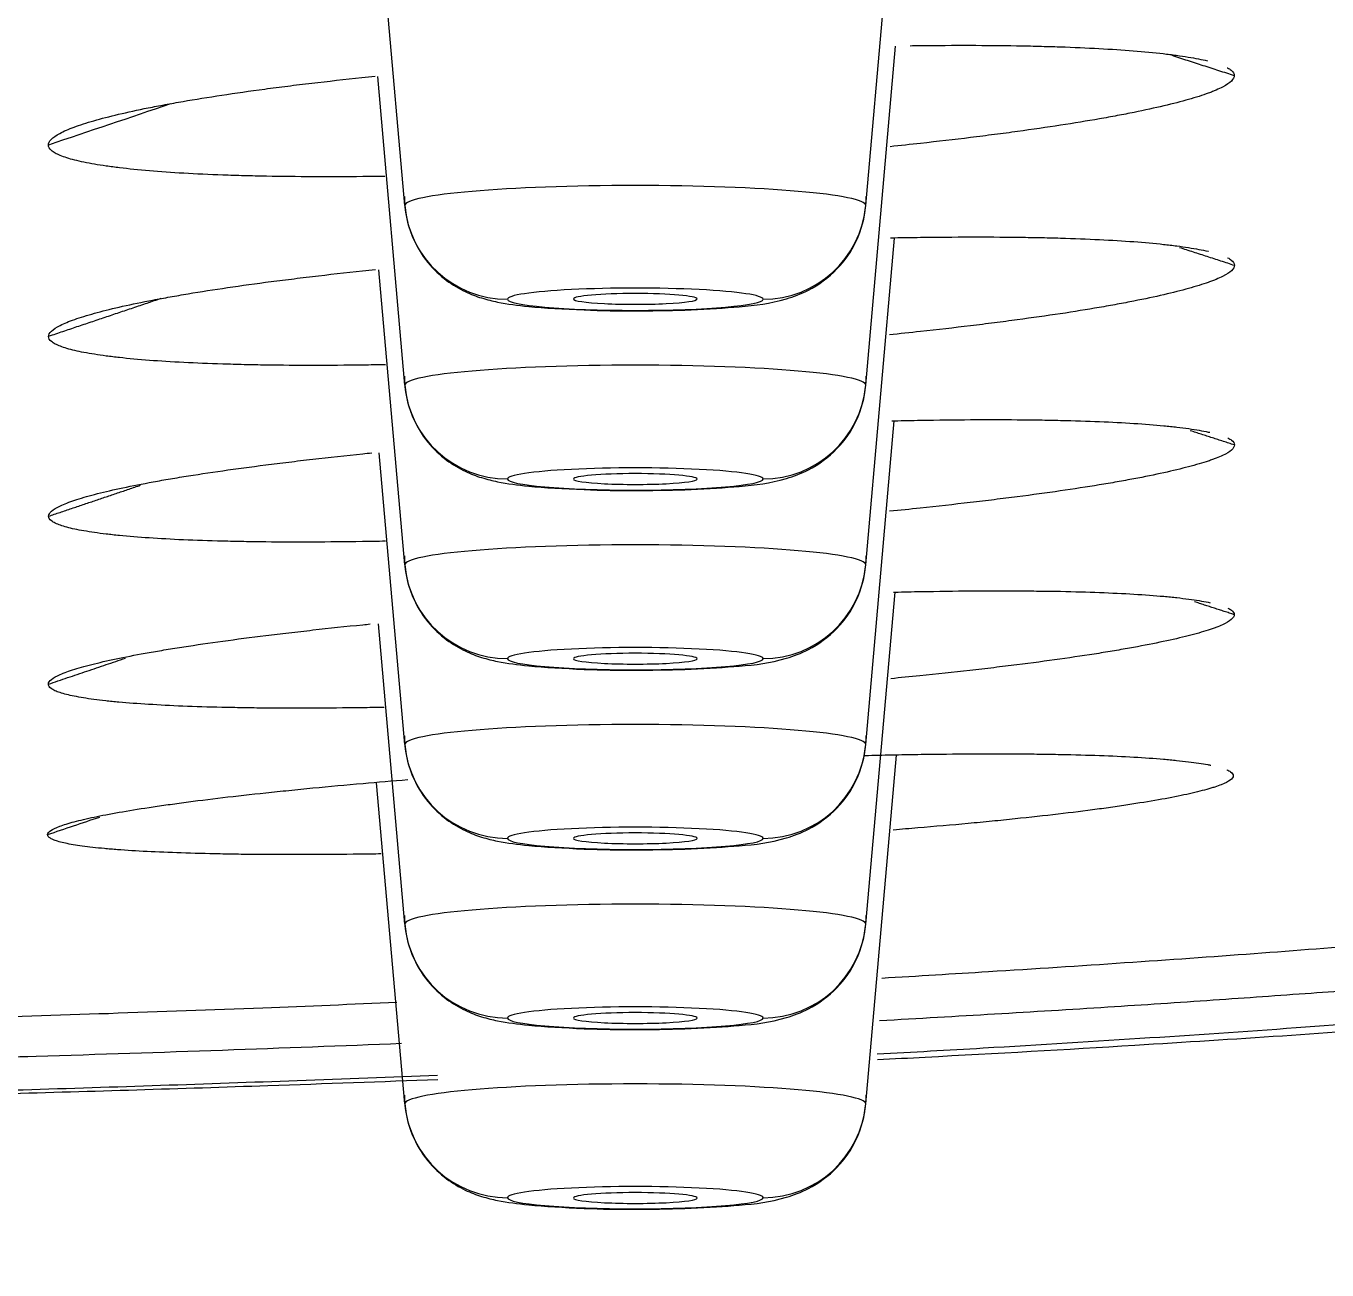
# Model space of a CAD drawing. Header units: millimetres. Extents: x 2433 to 4809, y -10272 to -6912.
# Drawn here: x 3298.09 to 3310.71, y -8016.07 to -8004 of the extents above; entities that cross this region are included whole.
import ezdxf

# ---------------------------------------------------------------- set-up
doc = ezdxf.new("R2010")
doc.units = ezdxf.units.MM
doc.layers.add('DIM', color=3, linetype='Continuous', lineweight=13)
doc.styles.add('ARIAL', font='arial.ttf')
doc.dimstyles.get("Standard").update_dxf_attribs({"dimtxt": 15, "dimasz": 15, "dimexe": 0.18, "dimexo": 0.0625, "dimgap": 4, "dimtad": 0, "dimtih": 1, "dimtoh": 1, "dimdec": 1, "dimdsep": 46, "dimtxsty": 'ARIAL', "dimcen": 0, "dimclrd": 3, "dimclre": 3, "dimclrt": 3, "dimadec": 0, "dimazin": 0, "dimtfac": 1, "dimtdec": 1, "dimtofl": 0, "dimtmove": 0, "dimatfit": 3, "dimfxl": 1, "dimtolj": 1, "dimtzin": 0, "dimarcsym": 0})

# ---------------------------------------------------------------- blocks, each defined once
blk = doc.blocks.new('*D42')
at = {"layer": 'Defpoints', "color": 0, "transparency": 16777216}
for p in [(3059.213, -8001.692), (3328.879, -8001.779), (3328.879, -8072.058)]:
    blk.add_point(p, dxfattribs=at)
at = {"layer": 'DIM', "color": 3, "lineweight": -2, "transparency": 16777216}
for p, q in [((3059.213, -8001.755), (3059.213, -8072.238)), ((3328.879, -8001.842), (3328.879, -8072.238)), ((3077.213, -8072.058), (3310.879, -8072.058)), ((3328.879, -8072.058), (3357.395, -8072.058))]:
    blk.add_line(p, q, dxfattribs=at)
at = {"layer": 'DIM', "color": 3, "transparency": 16777216}
for points in [[(3077.213, -8069.058), (3077.213, -8075.058), (3059.213, -8072.058)], [(3310.879, -8069.058), (3310.879, -8075.058), (3328.879, -8072.058)]]:
    blk.add_solid(points, dxfattribs=at)
at = {"layer": 'DIM', "color": 3, "transparency": 16777216, "insert": (3382.403, -8072.058), "char_height": 18, "attachment_point": 5, "style": 'ARIAL'}
blk.add_mtext('\\A1;270', dxfattribs=at)
blk = doc.blocks.new('*D43')
at = {"layer": 'Defpoints', "color": 0, "transparency": 16777216}
for p in [(3193.999, -7897.186), (3599.118, -9941.356), (3679.627, -9941.356)]:
    blk.add_point(p, dxfattribs=at)
at = {"layer": 'DIM', "color": 3, "lineweight": -2, "transparency": 16777216}
for p, q in [((3194.062, -7897.186), (3679.807, -7897.186)), ((3679.627, -7915.186), (3679.627, -8902.472)), ((3679.627, -9923.356), (3679.627, -8936.071)), ((3599.18, -9941.356), (3679.807, -9941.356))]:
    blk.add_line(p, q, dxfattribs=at)
at = {"layer": 'DIM', "color": 3, "transparency": 16777216}
for points in [[(3676.627, -7915.186), (3682.627, -7915.186), (3679.627, -7897.186)], [(3676.627, -9923.356), (3682.627, -9923.356), (3679.627, -9941.356)]]:
    blk.add_solid(points, dxfattribs=at)
at = {"layer": 'DIM', "color": 3, "transparency": 16777216, "insert": (3679.627, -8919.271), "char_height": 18, "attachment_point": 5, "style": 'ARIAL'}
blk.add_mtext('\\A1;(2280)', dxfattribs=at)

msp = doc.modelspace()

# ---------------------------------------------------------------- linework, layer by layer
at = {"linetype": 'Continuous', "lineweight": 18}
for p, q in [((3306.236, -8005.741), (3306.549, -8002.179)), ((3301.763, -8005.741), (3301.472, -8002.427)), ((3306.236, -8007.484), (3306.525, -8004.195)), ((3301.763, -8007.484), (3301.5, -8004.49)), ((3306.236, -8009.227), (3306.514, -8006.056)), ((3301.763, -8009.227), (3301.512, -8006.365)), ((3306.236, -8010.97), (3306.511, -8007.831)), ((3301.763, -8010.97), (3301.515, -8008.139)), ((3306.236, -8012.713), (3306.519, -8009.493)), ((3301.763, -8012.713), (3301.507, -8009.799)), ((3306.236, -8014.457), (3306.533, -8011.072)), ((3301.763, -8014.457), (3301.49, -8011.34))]:
    msp.add_line(p, q, dxfattribs=at)
at = {"linetype": 'Continuous', "lineweight": 13}
for centre, major_axis, ratio, start_param, end_param in [((3303.999, -8005.741), (-2.236, 0), 0.087156, 3.141593, 6.283185), ((3302.759, -8005.654), (1, 0), 0.996195, 3.228859, 4.712389), ((3305.239, -8005.654), (-1, 0), 0.996195, 1.570796, 3.054326), ((3303.999, -8006.65), (1.24, 0), 0.087156, 0, 3.141593), ((3303.999, -8006.65), (1.24, 0), 0.087156, 3.141593, 6.283185), ((3303.999, -8007.484), (-2.236, 0), 0.087156, 3.141593, 6.283185), ((3302.759, -8007.397), (1, 0), 0.996195, 3.228859, 4.712389), ((3305.239, -8007.397), (-1, 0), 0.996195, 1.570796, 3.054326), ((3303.999, -8008.394), (1.24, 0), 0.087156, 0, 3.141593), ((3303.999, -8008.394), (1.24, 0), 0.087156, 3.141593, 6.283185), ((3303.999, -8009.227), (-2.236, 0), 0.087156, 3.141593, 6.283185), ((3302.759, -8009.14), (1, 0), 0.996195, 3.228859, 4.712389), ((3305.239, -8009.14), (-1, 0), 0.996195, 1.570796, 3.054326), ((3303.999, -8010.137), (1.24, 0), 0.087156, 0, 3.141593), ((3303.999, -8010.137), (1.24, 0), 0.087156, 3.141593, 6.283185), ((3303.999, -8010.97), (-2.236, 0), 0.087156, 3.141593, 6.283185), ((3302.759, -8010.884), (1, 0), 0.996195, 3.228859, 4.712389), ((3305.239, -8010.884), (-1, 0), 0.996195, 1.570796, 3.054326), ((3303.999, -8011.88), (1.24, 0), 0.087156, 0, 3.141593), ((3303.999, -8011.88), (1.24, 0), 0.087156, 3.141593, 6.283185), ((3303.999, -8012.713), (-2.236, 0), 0.087156, 3.141593, 6.283185), ((3302.759, -8012.627), (1, 0), 0.996195, 3.228859, 4.712389), ((3305.239, -8012.627), (-1, 0), 0.996195, 1.570796, 3.054326), ((3303.999, -8013.623), (1.24, 0), 0.087156, 0, 3.141593), ((3303.999, -8013.623), (1.24, 0), 0.087156, 3.141593, 6.283185), ((3303.999, -8014.457), (-2.236, 0), 0.087156, 3.141593, 6.283185), ((3303.999, -8015.366), (1.24, 0), 0.087156, 0, 3.141593), ((3303.999, -8015.366), (1.24, 0), 0.087156, 3.141593, 6.283185)]:
    msp.add_ellipse(centre, major_axis=major_axis, ratio=ratio, start_param=start_param, end_param=end_param, dxfattribs=at)
at = {"linetype": 'Continuous', "lineweight": 18}
for centre, major_axis, ratio, start_param, end_param in [((3303.999, -8006.647), (-0.6, 0), 0.087156, 3.141593, 6.283185), ((3303.999, -8006.647), (-0.6, 0), 0.087156, 0, 3.141593), ((3303.999, -8008.394), (-0.6, 0), 0.087156, 3.141593, 6.283185), ((3303.999, -8008.394), (-0.6, 0), 0.087156, 0, 3.141593), ((3303.999, -8010.137), (-0.6, 0), 0.087156, 3.141593, 6.283185), ((3303.999, -8010.137), (-0.6, 0), 0.087156, 0, 3.141593), ((3303.999, -8011.88), (-0.6, 0), 0.087156, 3.141593, 6.283185), ((3303.999, -8011.88), (-0.6, 0), 0.087156, 0, 3.141593), ((3303.999, -8013.623), (-0.6, 0), 0.087156, 3.141593, 6.283185), ((3303.999, -8013.623), (-0.6, 0), 0.087156, 0, 3.141593), ((3302.759, -8014.37), (1, 0), 0.996195, 3.228859, 4.712389), ((3305.239, -8014.37), (-1, 0), 0.996195, 1.570796, 3.054326), ((3303.999, -8015.369), (-0.6, 0), 0.087156, 3.141593, 6.283185), ((3303.999, -8015.369), (-0.6, 0), 0.087156, 0, 3.141593)]:
    msp.add_ellipse(centre, major_axis=major_axis, ratio=ratio, start_param=start_param, end_param=end_param, dxfattribs=at)
for points, knots in [([(3306.666, -8004.19), (3306.698, -8004.189), (3306.729, -8004.189), (3306.927, -8004.187), (3307.088, -8004.186), (3307.4, -8004.187), (3307.551, -8004.188), (3307.77, -8004.192), (3307.842, -8004.193), (3307.948, -8004.196), (3307.983, -8004.197), (3308.051, -8004.199), (3308.085, -8004.2), (3308.253, -8004.205), (3308.379, -8004.211), (3308.616, -8004.224), (3308.727, -8004.231), (3308.934, -8004.248), (3309.031, -8004.257), (3309.143, -8004.27), (3309.165, -8004.272), (3309.207, -8004.278), (3309.269, -8004.286), (3309.327, -8004.294), (3309.433, -8004.312), (3309.495, -8004.324), (3309.549, -8004.337)], [0, 0, 0, 0, 0.023287, 0.023287, 0.145851, 0.145851, 0.268415, 0.268415, 0.329697, 0.329697, 0.360339, 0.360339, 0.39098, 0.39098, 0.513544, 0.513544, 0.636108, 0.636108, 0.758672, 0.758672, 0.789313, 0.789313, 0.819954, 0.881236, 0.881236, 1, 1, 1, 1]), ([(3309.743, -8004.404), (3309.744, -8004.404), (3309.744, -8004.404), (3309.758, -8004.412), (3309.77, -8004.42), (3309.8, -8004.444), (3309.81, -8004.461), (3309.81, -8004.479)], [0, 0, 0, 0, 0.003984, 0.003984, 0.335989, 0.335989, 1, 1, 1, 1]), ([(3298.305, -8005.155), (3298.305, -8005.136), (3298.314, -8005.118), (3298.352, -8005.08), (3298.408, -8005.041), (3298.501, -8005), (3298.611, -8004.959), (3298.675, -8004.939), (3298.819, -8004.897), (3298.899, -8004.877), (3299.075, -8004.835), (3299.17, -8004.814), (3299.301, -8004.788), (3299.327, -8004.783), (3299.382, -8004.773), (3299.409, -8004.767), (3299.494, -8004.752), (3299.552, -8004.741), (3299.73, -8004.71), (3299.856, -8004.69), (3300.12, -8004.65), (3300.259, -8004.63), (3300.477, -8004.601), (3300.552, -8004.592), (3300.665, -8004.577), (3300.704, -8004.572), (3300.781, -8004.563), (3300.821, -8004.558), (3301.018, -8004.535), (3301.18, -8004.517), (3301.389, -8004.494), (3301.432, -8004.49), (3301.475, -8004.485)], [0, 0, 0, 0, 0.08881, 0.08881, 0.17762, 0.26643, 0.26643, 0.35524, 0.35524, 0.44405, 0.44405, 0.53286, 0.53286, 0.555062, 0.555062, 0.577265, 0.577265, 0.62167, 0.62167, 0.71048, 0.71048, 0.799289, 0.799289, 0.843694, 0.843694, 0.865897, 0.865897, 0.888099, 0.888099, 0.976909, 0.976909, 1, 1, 1, 1]), ([(3309.81, -8004.479), (3309.81, -8004.497), (3309.801, -8004.515), (3309.763, -8004.552), (3309.735, -8004.571), (3309.679, -8004.601), (3309.658, -8004.611), (3309.623, -8004.626), (3309.611, -8004.631), (3309.585, -8004.641), (3309.572, -8004.646), (3309.503, -8004.671), (3309.439, -8004.692), (3309.295, -8004.733), (3309.215, -8004.754), (3309.038, -8004.795), (3308.942, -8004.816), (3308.812, -8004.843), (3308.785, -8004.848), (3308.731, -8004.858), (3308.703, -8004.864), (3308.618, -8004.879), (3308.561, -8004.89), (3308.382, -8004.921), (3308.256, -8004.942), (3307.992, -8004.983), (3307.853, -8005.003), (3307.635, -8005.033), (3307.56, -8005.043), (3307.446, -8005.057), (3307.408, -8005.062), (3307.331, -8005.072), (3307.291, -8005.077), (3307.094, -8005.101), (3306.933, -8005.12), (3306.67, -8005.149), (3306.571, -8005.16), (3306.471, -8005.17)], [0, 0, 0, 0, 0.086296, 0.086296, 0.172592, 0.172592, 0.21574, 0.21574, 0.237314, 0.237314, 0.258889, 0.258889, 0.345185, 0.345185, 0.431481, 0.431481, 0.517777, 0.517777, 0.539351, 0.539351, 0.560925, 0.560925, 0.604073, 0.604073, 0.690369, 0.690369, 0.776666, 0.776666, 0.819814, 0.819814, 0.841388, 0.841388, 0.862962, 0.862962, 0.949258, 0.949258, 1, 1, 1, 1]), ([(3301.569, -8005.458), (3301.497, -8005.459), (3301.426, -8005.46), (3301.191, -8005.462), (3301.03, -8005.462), (3300.717, -8005.461), (3300.566, -8005.46), (3300.347, -8005.456), (3300.275, -8005.454), (3300.169, -8005.451), (3300.134, -8005.45), (3300.066, -8005.448), (3300.032, -8005.447), (3299.864, -8005.441), (3299.738, -8005.435), (3299.501, -8005.421), (3299.39, -8005.413), (3299.181, -8005.396), (3299.085, -8005.386), (3298.973, -8005.372), (3298.951, -8005.37), (3298.908, -8005.364), (3298.846, -8005.355), (3298.788, -8005.346), (3298.68, -8005.328), (3298.616, -8005.314), (3298.506, -8005.286), (3298.459, -8005.272), (3298.402, -8005.248), (3298.385, -8005.24), (3298.356, -8005.224), (3298.344, -8005.216), (3298.315, -8005.19), (3298.305, -8005.173), (3298.305, -8005.155)], [0, 0, 0, 0, 0.036988, 0.036988, 0.124535, 0.124535, 0.212081, 0.212081, 0.255855, 0.255855, 0.277741, 0.277741, 0.299628, 0.299628, 0.387174, 0.387174, 0.474721, 0.474721, 0.562267, 0.562267, 0.584154, 0.584154, 0.606041, 0.649814, 0.649814, 0.73736, 0.73736, 0.824907, 0.824907, 0.86868, 0.86868, 0.912453, 0.912453, 1, 1, 1, 1]), ([(3301.759, -8005.654), (3301.761, -8005.792), (3301.805, -8006.016), (3301.969, -8006.291), (3302.156, -8006.469), (3302.344, -8006.58), (3302.517, -8006.644), (3302.713, -8006.691), (3302.993, -8006.728), (3303.45, -8006.755), (3303.852, -8006.765), (3304.029, -8006.762), (3304.038, -8006.762)], [0, 0, 0, 0, 0.122527, 0.215408, 0.294634, 0.364592, 0.427727, 0.496738, 0.634659, 0.831916, 0.991471, 1, 1, 1, 1]), ([(3304.038, -8006.762), (3304.216, -8006.761), (3304.561, -8006.756), (3305.065, -8006.721), (3305.354, -8006.689), (3305.702, -8006.565), (3305.964, -8006.376), (3306.164, -8006.087), (3306.233, -8005.831), (3306.239, -8005.683), (3306.239, -8005.654)], [0, 0, 0, 0, 0.162675, 0.337768, 0.550867, 0.638384, 0.752048, 0.857541, 0.972916, 1, 1, 1, 1]), ([(3306.474, -8006.054), (3306.487, -8006.053), (3306.586, -8006.052), (3306.683, -8006.05), (3306.932, -8006.047), (3307.093, -8006.046), (3307.405, -8006.045), (3307.556, -8006.046), (3307.775, -8006.049), (3307.847, -8006.05), (3307.952, -8006.052), (3307.987, -8006.053), (3308.056, -8006.054), (3308.09, -8006.055), (3308.257, -8006.06), (3308.383, -8006.065), (3308.62, -8006.077), (3308.842, -8006.09), (3309.035, -8006.108), (3309.146, -8006.12), (3309.168, -8006.122), (3309.211, -8006.127), (3309.273, -8006.135), (3309.33, -8006.143), (3309.438, -8006.16), (3309.501, -8006.172), (3309.557, -8006.185), (3309.558, -8006.185), (3309.559, -8006.185)], [0, 0, 0, 0, 0.009023, 0.067233, 0.067233, 0.183654, 0.183654, 0.300076, 0.300076, 0.358286, 0.358286, 0.387391, 0.387391, 0.416497, 0.416497, 0.532918, 0.532918, 0.649339, 0.76576, 0.76576, 0.794866, 0.794866, 0.823971, 0.882181, 0.882181, 0.998603, 0.998603, 1, 1, 1, 1]), ([(3309.746, -8006.247), (3309.746, -8006.247), (3309.746, -8006.247), (3309.76, -8006.255), (3309.772, -8006.262), (3309.801, -8006.286), (3309.811, -8006.303), (3309.811, -8006.32)], [0, 0, 0, 0, 0.002326, 0.002326, 0.334884, 0.334884, 1, 1, 1, 1]), ([(3298.307, -8007.011), (3298.307, -8006.994), (3298.317, -8006.977), (3298.355, -8006.941), (3298.412, -8006.904), (3298.505, -8006.865), (3298.616, -8006.826), (3298.68, -8006.806), (3298.824, -8006.766), (3298.904, -8006.746), (3299.08, -8006.706), (3299.176, -8006.686), (3299.306, -8006.66), (3299.333, -8006.655), (3299.387, -8006.645), (3299.415, -8006.64), (3299.5, -8006.625), (3299.557, -8006.615), (3299.736, -8006.584), (3299.862, -8006.564), (3300.127, -8006.525), (3300.266, -8006.505), (3300.484, -8006.476), (3300.558, -8006.467), (3300.672, -8006.453), (3300.71, -8006.448), (3300.788, -8006.438), (3300.827, -8006.434), (3301.025, -8006.41), (3301.187, -8006.392), (3301.394, -8006.37), (3301.437, -8006.365), (3301.479, -8006.361)], [0, 0, 0, 0, 0.088857, 0.088857, 0.177715, 0.266572, 0.266572, 0.355429, 0.355429, 0.444286, 0.444286, 0.533144, 0.533144, 0.555358, 0.555358, 0.577572, 0.577572, 0.622001, 0.622001, 0.710858, 0.710858, 0.799716, 0.799716, 0.844144, 0.844144, 0.866359, 0.866359, 0.888573, 0.888573, 0.97743, 0.97743, 1, 1, 1, 1]), ([(3309.811, -8006.32), (3309.812, -8006.337), (3309.802, -8006.355), (3309.764, -8006.391), (3309.735, -8006.409), (3309.679, -8006.438), (3309.658, -8006.447), (3309.624, -8006.462), (3309.611, -8006.467), (3309.586, -8006.476), (3309.572, -8006.481), (3309.503, -8006.506), (3309.439, -8006.526), (3309.295, -8006.566), (3309.214, -8006.586), (3309.038, -8006.627), (3308.942, -8006.647), (3308.811, -8006.673), (3308.784, -8006.678), (3308.73, -8006.689), (3308.702, -8006.694), (3308.618, -8006.709), (3308.56, -8006.72), (3308.381, -8006.75), (3308.255, -8006.771), (3307.99, -8006.811), (3307.851, -8006.83), (3307.633, -8006.86), (3307.559, -8006.869), (3307.445, -8006.884), (3307.406, -8006.889), (3307.329, -8006.898), (3307.29, -8006.903), (3307.092, -8006.927), (3306.931, -8006.946), (3306.666, -8006.974), (3306.566, -8006.985), (3306.464, -8006.995)], [0, 0, 0, 0, 0.086214, 0.086214, 0.172429, 0.172429, 0.215536, 0.215536, 0.237089, 0.237089, 0.258643, 0.258643, 0.344857, 0.344857, 0.431072, 0.431072, 0.517286, 0.517286, 0.53884, 0.53884, 0.560393, 0.560393, 0.6035, 0.6035, 0.689715, 0.689715, 0.775929, 0.775929, 0.819036, 0.819036, 0.84059, 0.84059, 0.862143, 0.862143, 0.948358, 0.948358, 1, 1, 1, 1]), ([(3301.577, -8007.286), (3301.502, -8007.287), (3301.428, -8007.288), (3301.189, -8007.291), (3301.028, -8007.292), (3300.716, -8007.292), (3300.565, -8007.291), (3300.345, -8007.288), (3300.274, -8007.286), (3300.168, -8007.284), (3300.133, -8007.283), (3300.064, -8007.281), (3300.03, -8007.28), (3299.863, -8007.275), (3299.737, -8007.27), (3299.5, -8007.258), (3299.389, -8007.251), (3299.181, -8007.235), (3299.084, -8007.226), (3298.973, -8007.214), (3298.951, -8007.211), (3298.908, -8007.206), (3298.846, -8007.198), (3298.789, -8007.19), (3298.68, -8007.173), (3298.617, -8007.161), (3298.507, -8007.135), (3298.46, -8007.121), (3298.404, -8007.099), (3298.387, -8007.092), (3298.358, -8007.077), (3298.346, -8007.069), (3298.317, -8007.045), (3298.307, -8007.029), (3298.307, -8007.011)], [0, 0, 0, 0, 0.038672, 0.038672, 0.126065, 0.126065, 0.213459, 0.213459, 0.257155, 0.257155, 0.279004, 0.279004, 0.300852, 0.300852, 0.388246, 0.388246, 0.475639, 0.475639, 0.563033, 0.563033, 0.584881, 0.584881, 0.606729, 0.650426, 0.650426, 0.73782, 0.73782, 0.825213, 0.825213, 0.86891, 0.86891, 0.912607, 0.912607, 1, 1, 1, 1]), ([(3301.759, -8007.397), (3301.761, -8007.535), (3301.805, -8007.759), (3301.969, -8008.034), (3302.156, -8008.212), (3302.344, -8008.323), (3302.517, -8008.387), (3302.713, -8008.434), (3302.993, -8008.471), (3303.45, -8008.498), (3303.852, -8008.508), (3304.029, -8008.505), (3304.038, -8008.505)], [0, 0, 0, 0, 0.122527, 0.215408, 0.294634, 0.364592, 0.427727, 0.496738, 0.634659, 0.831916, 0.991471, 1, 1, 1, 1]), ([(3304.038, -8008.505), (3304.216, -8008.505), (3304.561, -8008.499), (3305.065, -8008.464), (3305.354, -8008.432), (3305.702, -8008.308), (3305.964, -8008.119), (3306.164, -8007.83), (3306.233, -8007.574), (3306.239, -8007.426), (3306.239, -8007.397)], [0, 0, 0, 0, 0.162675, 0.337768, 0.550867, 0.638384, 0.752048, 0.857541, 0.972916, 1, 1, 1, 1]), ([(3306.489, -8007.829), (3306.498, -8007.829), (3306.592, -8007.827), (3306.685, -8007.825), (3306.934, -8007.821), (3307.095, -8007.819), (3307.407, -8007.817), (3307.558, -8007.817), (3307.777, -8007.819), (3307.848, -8007.82), (3307.954, -8007.821), (3307.989, -8007.822), (3308.057, -8007.823), (3308.091, -8007.824), (3308.258, -8007.828), (3308.384, -8007.832), (3308.621, -8007.842), (3308.732, -8007.847), (3308.94, -8007.861), (3309.037, -8007.869), (3309.149, -8007.879), (3309.17, -8007.881), (3309.213, -8007.886), (3309.275, -8007.893), (3309.332, -8007.9), (3309.44, -8007.915), (3309.509, -8007.927), (3309.567, -8007.94), (3309.572, -8007.941)], [0, 0, 0, 0, 0.006083, 0.064013, 0.064013, 0.179875, 0.179875, 0.295736, 0.295736, 0.353667, 0.353667, 0.382632, 0.382632, 0.411598, 0.411598, 0.527459, 0.527459, 0.643321, 0.643321, 0.759182, 0.759182, 0.788148, 0.788148, 0.817113, 0.875044, 0.875044, 0.990905, 1, 1, 1, 1]), ([(3309.811, -8008.063), (3309.811, -8008.079), (3309.802, -8008.096), (3309.763, -8008.13), (3309.735, -8008.147), (3309.679, -8008.174), (3309.658, -8008.183), (3309.623, -8008.196), (3309.611, -8008.201), (3309.586, -8008.21), (3309.572, -8008.215), (3309.503, -8008.238), (3309.438, -8008.257), (3309.294, -8008.295), (3309.214, -8008.314), (3309.037, -8008.353), (3308.941, -8008.373), (3308.81, -8008.397), (3308.784, -8008.402), (3308.729, -8008.412), (3308.701, -8008.417), (3308.617, -8008.432), (3308.559, -8008.442), (3308.38, -8008.471), (3308.254, -8008.49), (3307.989, -8008.529), (3307.851, -8008.548), (3307.632, -8008.576), (3307.558, -8008.585), (3307.444, -8008.599), (3307.406, -8008.604), (3307.328, -8008.613), (3307.289, -8008.618), (3307.091, -8008.641), (3306.929, -8008.659), (3306.666, -8008.687), (3306.567, -8008.697), (3306.467, -8008.707)], [0, 0, 0, 0, 0.086281, 0.086281, 0.172563, 0.172563, 0.215703, 0.215703, 0.237273, 0.237273, 0.258844, 0.258844, 0.345125, 0.345125, 0.431406, 0.431406, 0.517688, 0.517688, 0.539258, 0.539258, 0.560828, 0.560828, 0.603969, 0.603969, 0.69025, 0.69025, 0.776531, 0.776531, 0.819672, 0.819672, 0.841242, 0.841242, 0.862813, 0.862813, 0.949094, 0.949094, 1, 1, 1, 1]), ([(3309.748, -8007.996), (3309.762, -8008.003), (3309.774, -8008.01), (3309.802, -8008.032), (3309.812, -8008.047), (3309.811, -8008.063)], [0, 0, 0, 0, 0.328633, 0.328633, 1, 1, 1, 1]), ([(3298.307, -8008.755), (3298.308, -8008.739), (3298.317, -8008.722), (3298.356, -8008.688), (3298.413, -8008.654), (3298.506, -8008.618), (3298.617, -8008.581), (3298.682, -8008.562), (3298.826, -8008.524), (3298.906, -8008.505), (3299.083, -8008.467), (3299.179, -8008.448), (3299.31, -8008.424), (3299.336, -8008.419), (3299.391, -8008.409), (3299.418, -8008.404), (3299.503, -8008.39), (3299.561, -8008.38), (3299.74, -8008.351), (3299.865, -8008.332), (3300.13, -8008.294), (3300.269, -8008.276), (3300.487, -8008.248), (3300.561, -8008.238), (3300.675, -8008.225), (3300.713, -8008.22), (3300.791, -8008.211), (3300.83, -8008.206), (3301.028, -8008.184), (3301.19, -8008.166), (3301.384, -8008.146), (3301.414, -8008.143), (3301.443, -8008.14)], [0, 0, 0, 0, 0.089481, 0.089481, 0.178963, 0.268444, 0.268444, 0.357926, 0.357926, 0.447407, 0.447407, 0.536889, 0.536889, 0.559259, 0.559259, 0.581629, 0.581629, 0.62637, 0.62637, 0.715852, 0.715852, 0.805333, 0.805333, 0.850074, 0.850074, 0.872444, 0.872444, 0.894815, 0.894815, 0.984296, 0.984296, 1, 1, 1, 1]), ([(3301.575, -8008.998), (3301.499, -8008.999), (3301.425, -8009), (3301.185, -8009.004), (3301.024, -8009.005), (3300.712, -8009.006), (3300.561, -8009.006), (3300.343, -8009.004), (3300.271, -8009.003), (3300.165, -8009.001), (3300.13, -8009), (3300.062, -8008.999), (3300.028, -8008.998), (3299.861, -8008.994), (3299.735, -8008.99), (3299.498, -8008.979), (3299.387, -8008.973), (3299.18, -8008.959), (3299.083, -8008.951), (3298.972, -8008.94), (3298.95, -8008.938), (3298.907, -8008.933), (3298.845, -8008.926), (3298.788, -8008.919), (3298.68, -8008.903), (3298.616, -8008.892), (3298.506, -8008.869), (3298.46, -8008.856), (3298.403, -8008.836), (3298.387, -8008.829), (3298.358, -8008.815), (3298.346, -8008.808), (3298.317, -8008.786), (3298.307, -8008.771), (3298.307, -8008.755)], [0, 0, 0, 0, 0.03884, 0.03884, 0.126218, 0.126218, 0.213596, 0.213596, 0.257285, 0.257285, 0.27913, 0.27913, 0.300974, 0.300974, 0.388352, 0.388352, 0.475731, 0.475731, 0.563109, 0.563109, 0.584953, 0.584953, 0.606798, 0.650487, 0.650487, 0.737865, 0.737865, 0.825244, 0.825244, 0.868933, 0.868933, 0.912622, 0.912622, 1, 1, 1, 1]), ([(3301.759, -8009.14), (3301.761, -8009.278), (3301.805, -8009.502), (3301.969, -8009.778), (3302.156, -8009.955), (3302.344, -8010.066), (3302.517, -8010.131), (3302.713, -8010.177), (3302.993, -8010.214), (3303.45, -8010.241), (3303.852, -8010.252), (3304.029, -8010.248), (3304.038, -8010.248)], [0, 0, 0, 0, 0.122527, 0.215408, 0.294634, 0.364592, 0.427727, 0.496738, 0.634659, 0.831916, 0.991471, 1, 1, 1, 1]), ([(3304.038, -8010.248), (3304.216, -8010.248), (3304.561, -8010.242), (3305.065, -8010.207), (3305.354, -8010.176), (3305.702, -8010.051), (3305.964, -8009.863), (3306.164, -8009.573), (3306.233, -8009.317), (3306.239, -8009.169), (3306.239, -8009.14)], [0, 0, 0, 0, 0.162675, 0.337768, 0.550867, 0.638384, 0.752048, 0.857541, 0.972916, 1, 1, 1, 1]), ([(3306.505, -8009.491), (3306.509, -8009.491), (3306.599, -8009.489), (3306.687, -8009.487), (3306.936, -8009.483), (3307.097, -8009.48), (3307.408, -8009.478), (3307.559, -8009.478), (3307.778, -8009.479), (3307.849, -8009.48), (3307.955, -8009.481), (3307.99, -8009.481), (3308.058, -8009.483), (3308.092, -8009.483), (3308.259, -8009.486), (3308.385, -8009.49), (3308.622, -8009.499), (3308.733, -8009.504), (3308.941, -8009.517), (3309.037, -8009.524), (3309.149, -8009.534), (3309.171, -8009.536), (3309.213, -8009.54), (3309.275, -8009.547), (3309.332, -8009.554), (3309.44, -8009.568), (3309.511, -8009.58), (3309.571, -8009.593), (3309.577, -8009.594)], [0, 0, 0, 0, 0.00295, 0.060801, 0.060801, 0.176501, 0.176501, 0.292202, 0.292202, 0.350052, 0.350052, 0.378977, 0.378977, 0.407902, 0.407902, 0.523603, 0.523603, 0.639304, 0.639304, 0.755004, 0.755004, 0.783929, 0.783929, 0.812855, 0.870705, 0.870705, 0.986405, 1, 1, 1, 1]), ([(3309.81, -8009.71), (3309.81, -8009.725), (3309.8, -8009.741), (3309.761, -8009.774), (3309.733, -8009.791), (3309.677, -8009.817), (3309.656, -8009.825), (3309.621, -8009.838), (3309.609, -8009.843), (3309.583, -8009.852), (3309.57, -8009.856), (3309.5, -8009.879), (3309.436, -8009.897), (3309.291, -8009.934), (3309.13, -8009.971), (3308.937, -8010.009), (3308.806, -8010.033), (3308.78, -8010.037), (3308.725, -8010.047), (3308.697, -8010.052), (3308.613, -8010.066), (3308.555, -8010.076), (3308.376, -8010.104), (3308.25, -8010.123), (3307.985, -8010.16), (3307.846, -8010.179), (3307.627, -8010.206), (3307.553, -8010.215), (3307.439, -8010.229), (3307.4, -8010.233), (3307.323, -8010.242), (3307.283, -8010.247), (3307.086, -8010.269), (3306.924, -8010.286), (3306.666, -8010.313), (3306.572, -8010.322), (3306.477, -8010.331)], [0, 0, 0, 0, 0.08652, 0.08652, 0.17304, 0.17304, 0.2163, 0.2163, 0.23793, 0.23793, 0.25956, 0.25956, 0.346081, 0.346081, 0.432601, 0.519121, 0.519121, 0.540751, 0.540751, 0.562381, 0.562381, 0.605641, 0.605641, 0.692161, 0.692161, 0.778681, 0.778681, 0.821941, 0.821941, 0.843572, 0.843572, 0.865202, 0.865202, 0.951722, 0.951722, 1, 1, 1, 1]), ([(3309.747, -8009.646), (3309.761, -8009.652), (3309.773, -8009.659), (3309.801, -8009.68), (3309.81, -8009.695), (3309.81, -8009.71)], [0, 0, 0, 0, 0.327278, 0.327278, 1, 1, 1, 1]), ([(3298.305, -8010.384), (3298.305, -8010.369), (3298.315, -8010.354), (3298.354, -8010.323), (3298.411, -8010.29), (3298.505, -8010.256), (3298.616, -8010.221), (3298.681, -8010.204), (3298.825, -8010.168), (3298.906, -8010.15), (3299.083, -8010.114), (3299.179, -8010.095), (3299.31, -8010.072), (3299.337, -8010.068), (3299.391, -8010.058), (3299.419, -8010.054), (3299.503, -8010.04), (3299.561, -8010.031), (3299.74, -8010.003), (3299.866, -8009.985), (3300.131, -8009.948), (3300.27, -8009.93), (3300.488, -8009.903), (3300.562, -8009.894), (3300.676, -8009.881), (3300.715, -8009.877), (3300.792, -8009.868), (3300.832, -8009.863), (3301.029, -8009.841), (3301.191, -8009.824), (3301.38, -8009.805), (3301.403, -8009.803), (3301.426, -8009.8)], [0, 0, 0, 0, 0.089775, 0.089775, 0.179549, 0.269324, 0.269324, 0.359099, 0.359099, 0.448873, 0.448873, 0.538648, 0.538648, 0.561092, 0.561092, 0.583535, 0.583535, 0.628423, 0.628423, 0.718197, 0.718197, 0.807972, 0.807972, 0.852859, 0.852859, 0.875303, 0.875303, 0.897747, 0.897747, 0.987521, 0.987521, 1, 1, 1, 1]), ([(3301.563, -8010.61), (3301.489, -8010.611), (3301.416, -8010.612), (3301.178, -8010.615), (3301.018, -8010.617), (3300.706, -8010.618), (3300.555, -8010.617), (3300.336, -8010.616), (3300.264, -8010.615), (3300.159, -8010.613), (3300.124, -8010.612), (3300.055, -8010.611), (3300.022, -8010.61), (3299.855, -8010.607), (3299.729, -8010.603), (3299.493, -8010.593), (3299.382, -8010.587), (3299.174, -8010.574), (3299.078, -8010.567), (3298.967, -8010.557), (3298.945, -8010.555), (3298.902, -8010.551), (3298.84, -8010.544), (3298.783, -8010.537), (3298.675, -8010.523), (3298.612, -8010.512), (3298.502, -8010.49), (3298.456, -8010.479), (3298.409, -8010.463), (3298.4, -8010.46), (3298.384, -8010.454), (3298.376, -8010.451), (3298.355, -8010.441), (3298.343, -8010.434), (3298.314, -8010.414), (3298.305, -8010.399), (3298.305, -8010.384)], [0, 0, 0, 0, 0.038041, 0.038041, 0.125492, 0.125492, 0.212943, 0.212943, 0.256668, 0.256668, 0.278531, 0.278531, 0.300394, 0.300394, 0.387844, 0.387844, 0.475295, 0.475295, 0.562746, 0.562746, 0.584609, 0.584609, 0.606471, 0.650197, 0.650197, 0.737648, 0.737648, 0.825098, 0.825098, 0.846961, 0.846961, 0.868824, 0.868824, 0.912549, 0.912549, 1, 1, 1, 1]), ([(3301.759, -8010.884), (3301.761, -8011.021), (3301.805, -8011.245), (3301.969, -8011.521), (3302.156, -8011.698), (3302.344, -8011.809), (3302.517, -8011.874), (3302.713, -8011.92), (3302.993, -8011.957), (3303.45, -8011.984), (3303.852, -8011.995), (3304.029, -8011.991), (3304.038, -8011.991)], [0, 0, 0, 0, 0.122527, 0.215408, 0.294634, 0.364592, 0.427727, 0.496738, 0.634659, 0.831916, 0.991471, 1, 1, 1, 1]), ([(3304.038, -8011.991), (3304.216, -8011.991), (3304.561, -8011.985), (3305.065, -8011.95), (3305.354, -8011.919), (3305.702, -8011.794), (3305.964, -8011.606), (3306.164, -8011.316), (3306.233, -8011.06), (3306.239, -8010.912), (3306.239, -8010.884)], [0, 0, 0, 0, 0.162675, 0.337768, 0.550867, 0.638384, 0.752048, 0.857541, 0.972916, 1, 1, 1, 1]), ([(3306.391, -8013.235), (3306.74, -8013.214), (3307.537, -8013.166), (3308.747, -8013.087), (3310.004, -8012.998), (3311.196, -8012.905), (3312.735, -8012.776), (3314.536, -8012.605), (3316.188, -8012.418), (3317.395, -8012.263), (3318.242, -8012.143), (3319.003, -8012.024), (3319.714, -8011.901), (3320.37, -8011.775), (3320.968, -8011.645), (3321.481, -8011.518), (3321.867, -8011.408), (3322.154, -8011.315), (3322.366, -8011.239), (3322.551, -8011.165), (3322.672, -8011.11), (3322.744, -8011.074), (3322.777, -8011.057), (3322.809, -8011.041), (3322.839, -8011.024), (3322.868, -8011.007), (3322.896, -8010.991), (3322.923, -8010.975), (3322.949, -8010.958), (3322.973, -8010.942), (3322.996, -8010.926), (3323.019, -8010.91), (3323.04, -8010.894), (3323.059, -8010.878), (3323.072, -8010.867), (3323.078, -8010.862)], [0, 0, 0, 0, 0.037554, 0.086831, 0.135287, 0.182931, 0.22977, 0.327112, 0.4225, 0.473066, 0.521975, 0.569233, 0.614846, 0.665461, 0.714437, 0.761779, 0.807491, 0.835878, 0.863616, 0.890704, 0.917142, 0.923272, 0.929369, 0.935434, 0.941466, 0.947466, 0.953433, 0.959368, 0.96527, 0.97114, 0.976977, 0.982781, 0.988553, 0.994293, 1, 1, 1, 1]), ([(3306.214, -8011.076), (3306.23, -8011.075), (3306.245, -8011.075), (3306.305, -8011.074), (3306.348, -8011.073), (3306.435, -8011.071), (3306.564, -8011.068), (3306.69, -8011.066), (3306.938, -8011.062), (3307.099, -8011.061), (3307.41, -8011.059), (3307.561, -8011.059), (3307.779, -8011.061), (3307.851, -8011.061), (3307.956, -8011.063), (3307.991, -8011.063), (3308.059, -8011.064), (3308.093, -8011.065), (3308.26, -8011.068), (3308.385, -8011.072), (3308.621, -8011.08), (3308.732, -8011.085), (3308.939, -8011.097), (3309.035, -8011.104), (3309.146, -8011.113), (3309.168, -8011.115), (3309.21, -8011.119), (3309.272, -8011.125), (3309.329, -8011.132), (3309.436, -8011.145), (3309.511, -8011.156), (3309.574, -8011.169), (3309.584, -8011.171)], [0, 0, 0, 0, 0.009535, 0.009535, 0.036468, 0.036468, 0.063402, 0.11727, 0.11727, 0.225005, 0.225005, 0.332741, 0.332741, 0.386608, 0.386608, 0.413542, 0.413542, 0.440476, 0.440476, 0.548212, 0.548212, 0.655947, 0.655947, 0.763682, 0.763682, 0.790616, 0.790616, 0.81755, 0.871418, 0.871418, 0.979153, 1, 1, 1, 1]), ([(3306.369, -8013.647), (3306.745, -8013.626), (3307.493, -8013.583), (3308.572, -8013.517), (3309.595, -8013.449), (3310.544, -8013.382), (3311.422, -8013.316), (3312.229, -8013.251), (3313.29, -8013.162), (3314.571, -8013.043), (3316.02, -8012.893), (3317.336, -8012.739), (3318.52, -8012.583), (3319.572, -8012.425), (3320.228, -8012.314), (3320.576, -8012.25), (3320.66, -8012.234), (3320.744, -8012.219), (3320.826, -8012.203), (3320.908, -8012.187), (3320.989, -8012.171), (3321.068, -8012.155), (3321.147, -8012.139), (3321.225, -8012.123), (3321.301, -8012.107), (3321.377, -8012.091), (3321.451, -8012.075), (3321.525, -8012.059), (3321.598, -8012.043), (3321.669, -8012.027), (3321.74, -8012.011), (3321.809, -8011.995), (3321.878, -8011.979), (3321.945, -8011.963), (3322.012, -8011.946), (3322.077, -8011.93), (3322.141, -8011.914), (3322.205, -8011.898), (3322.267, -8011.881), (3322.328, -8011.865), (3322.389, -8011.849), (3322.448, -8011.833), (3322.506, -8011.816), (3322.563, -8011.8), (3322.619, -8011.783), (3322.674, -8011.767), (3322.728, -8011.751), (3322.781, -8011.734), (3322.833, -8011.718), (3322.884, -8011.702), (3322.934, -8011.685), (3322.983, -8011.669), (3323.03, -8011.652), (3323.077, -8011.636), (3323.123, -8011.62), (3323.167, -8011.603), (3323.211, -8011.587), (3323.253, -8011.57), (3323.295, -8011.554), (3323.335, -8011.537), (3323.375, -8011.521), (3323.413, -8011.505), (3323.451, -8011.488), (3323.487, -8011.472), (3323.522, -8011.455), (3323.556, -8011.439), (3323.59, -8011.422), (3323.622, -8011.406), (3323.653, -8011.39), (3323.683, -8011.373), (3323.712, -8011.357), (3323.74, -8011.34), (3323.767, -8011.324), (3323.793, -8011.308), (3323.818, -8011.291), (3323.842, -8011.275), (3323.865, -8011.259), (3323.887, -8011.242), (3323.908, -8011.226), (3323.928, -8011.21), (3323.941, -8011.199), (3323.947, -8011.194)], [0, 0, 0, 0, 0.038466, 0.077266, 0.114318, 0.14959, 0.183053, 0.214686, 0.244471, 0.310961, 0.376162, 0.439967, 0.502283, 0.563032, 0.62215, 0.627961, 0.633771, 0.63958, 0.645388, 0.651195, 0.657, 0.662805, 0.668608, 0.674409, 0.68021, 0.686008, 0.691805, 0.6976, 0.703393, 0.709185, 0.714974, 0.720761, 0.726546, 0.732329, 0.738109, 0.743887, 0.749662, 0.755434, 0.761204, 0.766971, 0.772736, 0.778497, 0.784255, 0.79001, 0.795762, 0.80151, 0.807255, 0.812997, 0.818735, 0.824469, 0.8302, 0.835927, 0.84165, 0.847369, 0.853084, 0.858795, 0.864501, 0.870204, 0.875902, 0.881595, 0.887284, 0.892969, 0.898648, 0.904323, 0.909994, 0.915659, 0.921319, 0.926975, 0.932625, 0.93827, 0.943909, 0.949544, 0.955173, 0.960796, 0.966414, 0.972026, 0.977633, 0.983233, 0.988828, 0.994417, 1, 1, 1, 1]), ([(3309.739, -8011.215), (3309.739, -8011.215), (3309.739, -8011.215), (3309.753, -8011.221), (3309.765, -8011.227), (3309.792, -8011.246), (3309.801, -8011.259), (3309.801, -8011.273)], [0, 0, 0, 0, 0.002991, 0.002991, 0.335328, 0.335328, 1, 1, 1, 1]), ([(3298.297, -8011.843), (3298.298, -8011.83), (3298.308, -8011.817), (3298.348, -8011.79), (3298.377, -8011.777), (3298.453, -8011.748), (3298.5, -8011.734), (3298.612, -8011.704), (3298.677, -8011.689), (3298.822, -8011.658), (3298.902, -8011.643), (3299.08, -8011.612), (3299.176, -8011.596), (3299.308, -8011.576), (3299.334, -8011.572), (3299.389, -8011.564), (3299.417, -8011.56), (3299.501, -8011.548), (3299.56, -8011.54), (3299.739, -8011.516), (3299.865, -8011.5), (3300.13, -8011.469), (3300.269, -8011.453), (3300.488, -8011.43), (3300.562, -8011.422), (3300.677, -8011.411), (3300.715, -8011.407), (3300.793, -8011.399), (3300.832, -8011.395), (3301.03, -8011.376), (3301.192, -8011.361), (3301.5, -8011.334), (3301.645, -8011.322), (3301.792, -8011.31)], [0, 0, 0, 0, 0.084345, 0.084345, 0.168691, 0.168691, 0.253036, 0.253036, 0.337382, 0.337382, 0.421727, 0.421727, 0.506073, 0.506073, 0.527159, 0.527159, 0.548246, 0.548246, 0.590418, 0.590418, 0.674764, 0.674764, 0.759109, 0.759109, 0.801282, 0.801282, 0.822368, 0.822368, 0.843455, 0.843455, 0.9278, 0.9278, 1, 1, 1, 1]), ([(3309.801, -8011.273), (3309.8, -8011.287), (3309.79, -8011.301), (3309.751, -8011.33), (3309.722, -8011.344), (3309.665, -8011.367), (3309.644, -8011.375), (3309.609, -8011.386), (3309.596, -8011.39), (3309.571, -8011.398), (3309.557, -8011.402), (3309.487, -8011.421), (3309.422, -8011.437), (3309.277, -8011.469), (3309.197, -8011.485), (3309.019, -8011.517), (3308.923, -8011.533), (3308.791, -8011.553), (3308.765, -8011.557), (3308.71, -8011.566), (3308.682, -8011.57), (3308.597, -8011.582), (3308.539, -8011.59), (3308.36, -8011.614), (3308.234, -8011.63), (3307.969, -8011.661), (3307.829, -8011.676), (3307.611, -8011.699), (3307.536, -8011.707), (3307.422, -8011.718), (3307.384, -8011.722), (3307.306, -8011.729), (3307.267, -8011.733), (3307.069, -8011.751), (3306.907, -8011.765), (3306.662, -8011.786), (3306.583, -8011.792), (3306.502, -8011.799)], [0, 0, 0, 0, 0.08715, 0.08715, 0.1743, 0.1743, 0.217874, 0.217874, 0.239662, 0.239662, 0.261449, 0.261449, 0.348599, 0.348599, 0.435749, 0.435749, 0.522899, 0.522899, 0.544686, 0.544686, 0.566473, 0.566473, 0.610048, 0.610048, 0.697198, 0.697198, 0.784348, 0.784348, 0.827923, 0.827923, 0.84971, 0.84971, 0.871498, 0.871498, 0.958647, 0.958647, 1, 1, 1, 1]), ([(3306.348, -8014.026), (3306.504, -8014.018), (3307.352, -8013.974), (3309.172, -8013.87), (3311.612, -8013.706), (3313.831, -8013.529), (3315.608, -8013.366), (3317.077, -8013.216), (3318.361, -8013.067), (3319.455, -8012.926), (3320.359, -8012.797), (3321.161, -8012.671), (3321.859, -8012.549), (3322.468, -8012.433), (3323, -8012.32), (3323.47, -8012.209), (3323.883, -8012.101), (3324.186, -8012.012), (3324.406, -8011.941), (3324.565, -8011.886), (3324.718, -8011.829), (3324.865, -8011.77), (3324.983, -8011.718), (3325.074, -8011.674), (3325.14, -8011.641), (3325.198, -8011.609), (3325.249, -8011.58), (3325.294, -8011.553), (3325.333, -8011.527), (3325.367, -8011.504), (3325.396, -8011.483), (3325.421, -8011.464), (3325.443, -8011.447), (3325.461, -8011.432), (3325.471, -8011.422), (3325.476, -8011.418)], [0, 0, 0, 0, 0.01464, 0.0803, 0.176355, 0.263932, 0.324108, 0.385509, 0.44814, 0.497303, 0.544323, 0.589203, 0.631941, 0.67114, 0.709149, 0.745967, 0.781597, 0.816039, 0.833082, 0.85077, 0.869101, 0.888076, 0.907692, 0.91902, 0.929686, 0.93969, 0.949033, 0.957716, 0.965737, 0.973098, 0.979799, 0.98584, 0.99122, 0.99594, 1, 1, 1, 1]), ([(3301.534, -8012.031), (3301.464, -8012.033), (3301.394, -8012.033), (3301.16, -8012.036), (3300.999, -8012.037), (3300.688, -8012.038), (3300.537, -8012.038), (3300.318, -8012.037), (3300.247, -8012.036), (3300.142, -8012.035), (3300.107, -8012.034), (3300.039, -8012.033), (3300.005, -8012.032), (3299.838, -8012.029), (3299.713, -8012.026), (3299.477, -8012.018), (3299.367, -8012.013), (3299.16, -8012.003), (3299.064, -8011.997), (3298.953, -8011.988), (3298.932, -8011.986), (3298.889, -8011.983), (3298.828, -8011.977), (3298.771, -8011.972), (3298.664, -8011.96), (3298.601, -8011.951), (3298.492, -8011.933), (3298.446, -8011.923), (3298.399, -8011.91), (3298.391, -8011.907), (3298.374, -8011.902), (3298.367, -8011.899), (3298.346, -8011.891), (3298.334, -8011.885), (3298.306, -8011.868), (3298.297, -8011.856), (3298.297, -8011.843)], [0, 0, 0, 0, 0.03644, 0.03644, 0.124036, 0.124036, 0.211633, 0.211633, 0.255431, 0.255431, 0.27733, 0.27733, 0.299229, 0.299229, 0.386826, 0.386826, 0.474422, 0.474422, 0.562018, 0.562018, 0.583917, 0.583917, 0.605816, 0.649615, 0.649615, 0.737211, 0.737211, 0.824807, 0.824807, 0.846706, 0.846706, 0.868605, 0.868605, 0.912404, 0.912404, 1, 1, 1, 1]), ([(3301.759, -8012.627), (3301.761, -8012.764), (3301.805, -8012.988), (3301.969, -8013.264), (3302.156, -8013.441), (3302.344, -8013.552), (3302.517, -8013.617), (3302.713, -8013.663), (3302.993, -8013.7), (3303.45, -8013.727), (3303.852, -8013.738), (3304.029, -8013.734), (3304.038, -8013.734)], [0, 0, 0, 0, 0.122527, 0.215408, 0.294634, 0.364592, 0.427727, 0.496738, 0.634659, 0.831916, 0.991471, 1, 1, 1, 1]), ([(3304.038, -8013.734), (3304.216, -8013.734), (3304.561, -8013.728), (3305.065, -8013.693), (3305.354, -8013.662), (3305.702, -8013.537), (3305.964, -8013.349), (3306.164, -8013.059), (3306.233, -8012.803), (3306.239, -8012.655), (3306.239, -8012.627)], [0, 0, 0, 0, 0.162675, 0.337768, 0.550867, 0.638384, 0.752048, 0.857541, 0.972916, 1, 1, 1, 1]), ([(3289.604, -8013.792), (3289.637, -8013.792), (3289.702, -8013.791), (3289.801, -8013.79), (3289.899, -8013.788), (3289.997, -8013.787), (3290.095, -8013.786), (3290.193, -8013.784), (3290.291, -8013.783), (3290.389, -8013.782), (3290.487, -8013.78), (3290.584, -8013.779), (3290.682, -8013.777), (3290.779, -8013.776), (3290.877, -8013.775), (3290.974, -8013.773), (3291.071, -8013.772), (3291.168, -8013.77), (3291.266, -8013.768), (3291.362, -8013.767), (3291.459, -8013.765), (3291.556, -8013.764), (3291.653, -8013.762), (3291.749, -8013.76), (3291.846, -8013.759), (3291.942, -8013.757), (3292.039, -8013.755), (3292.135, -8013.754), (3292.231, -8013.752), (3292.327, -8013.75), (3292.423, -8013.748), (3292.519, -8013.746), (3292.615, -8013.745), (3292.71, -8013.743), (3292.806, -8013.741), (3292.901, -8013.739), (3292.997, -8013.737), (3293.092, -8013.735), (3293.187, -8013.733), (3293.282, -8013.731), (3293.377, -8013.729), (3293.472, -8013.727), (3293.567, -8013.725), (3293.661, -8013.723), (3293.756, -8013.721), (3293.85, -8013.719), (3293.945, -8013.717), (3294.039, -8013.715), (3294.133, -8013.713), (3294.227, -8013.711), (3294.321, -8013.709), (3294.415, -8013.706), (3294.508, -8013.704), (3294.602, -8013.702), (3294.695, -8013.7), (3294.789, -8013.698), (3294.882, -8013.695), (3294.975, -8013.693), (3295.068, -8013.691), (3295.161, -8013.688), (3295.254, -8013.686), (3295.347, -8013.684), (3295.439, -8013.681), (3295.532, -8013.679), (3295.624, -8013.676), (3295.716, -8013.674), (3295.808, -8013.672), (3296.37, -8013.657), (3297.404, -8013.627), (3298.901, -8013.578), (3300.332, -8013.526), (3301.256, -8013.488), (3301.685, -8013.47)], [0, 0, 0, 0, 0.007874, 0.015743, 0.023608, 0.031468, 0.039323, 0.047174, 0.055021, 0.062862, 0.070699, 0.078532, 0.08636, 0.094183, 0.102002, 0.109816, 0.117626, 0.125431, 0.133232, 0.141028, 0.14882, 0.156607, 0.16439, 0.172168, 0.179941, 0.187711, 0.195475, 0.203236, 0.210991, 0.218743, 0.226489, 0.234232, 0.24197, 0.249703, 0.257432, 0.265157, 0.272877, 0.280593, 0.288304, 0.296011, 0.303713, 0.311411, 0.319105, 0.326794, 0.334479, 0.34216, 0.349836, 0.357508, 0.365175, 0.372838, 0.380496, 0.388151, 0.3958, 0.403446, 0.411087, 0.418724, 0.426356, 0.433984, 0.441608, 0.449227, 0.456842, 0.464453, 0.472059, 0.479662, 0.487259, 0.494853, 0.502442, 0.510027, 0.633744, 0.759519, 0.887379, 1, 1, 1, 1]), ([(3289.784, -8014.162), (3289.817, -8014.162), (3289.883, -8014.161), (3289.983, -8014.16), (3290.083, -8014.159), (3290.183, -8014.158), (3290.284, -8014.157), (3290.385, -8014.155), (3290.487, -8014.154), (3290.589, -8014.153), (3290.692, -8014.152), (3290.794, -8014.15), (3290.898, -8014.149), (3291.001, -8014.148), (3291.106, -8014.146), (3291.21, -8014.145), (3291.315, -8014.143), (3291.42, -8014.142), (3291.526, -8014.14), (3291.632, -8014.139), (3291.739, -8014.137), (3291.846, -8014.136), (3291.953, -8014.134), (3292.061, -8014.132), (3292.169, -8014.131), (3292.277, -8014.129), (3292.386, -8014.127), (3292.495, -8014.125), (3292.605, -8014.123), (3292.715, -8014.122), (3292.826, -8014.12), (3292.937, -8014.118), (3293.048, -8014.116), (3293.16, -8014.114), (3293.272, -8014.112), (3293.384, -8014.11), (3293.497, -8014.107), (3293.61, -8014.105), (3293.724, -8014.103), (3293.838, -8014.101), (3293.952, -8014.099), (3294.067, -8014.096), (3294.182, -8014.094), (3294.297, -8014.092), (3294.413, -8014.089), (3294.529, -8014.087), (3294.646, -8014.084), (3294.763, -8014.082), (3294.88, -8014.079), (3294.998, -8014.076), (3295.116, -8014.074), (3295.235, -8014.071), (3295.354, -8014.068), (3295.473, -8014.065), (3295.592, -8014.063), (3295.712, -8014.06), (3295.832, -8014.057), (3295.953, -8014.054), (3296.074, -8014.051), (3296.396, -8014.043), (3297.104, -8014.024), (3298.377, -8013.988), (3299.988, -8013.935), (3301.159, -8013.891), (3301.732, -8013.868)], [0, 0, 0, 0, 0.008039, 0.016114, 0.024224, 0.032368, 0.040548, 0.048764, 0.057014, 0.0653, 0.073622, 0.081979, 0.090371, 0.0988, 0.107264, 0.115764, 0.124299, 0.132871, 0.141478, 0.150121, 0.158801, 0.167516, 0.176268, 0.185056, 0.19388, 0.202741, 0.211637, 0.220571, 0.229541, 0.238547, 0.24759, 0.256669, 0.265786, 0.274939, 0.284128, 0.293355, 0.302618, 0.311919, 0.321256, 0.330631, 0.340042, 0.349491, 0.358977, 0.3685, 0.37806, 0.387658, 0.397293, 0.406965, 0.416675, 0.426422, 0.436207, 0.446029, 0.455889, 0.465787, 0.475722, 0.485695, 0.495706, 0.505754, 0.51584, 0.525964, 0.586462, 0.69355, 0.848355, 1, 1, 1, 1]), ([(3289.89, -8014.499), (3289.927, -8014.499), (3290.002, -8014.498), (3290.113, -8014.497), (3290.225, -8014.496), (3290.336, -8014.495), (3290.447, -8014.494), (3290.559, -8014.493), (3290.67, -8014.492), (3290.781, -8014.49), (3290.892, -8014.489), (3291.003, -8014.488), (3291.114, -8014.487), (3291.225, -8014.485), (3291.336, -8014.484), (3291.445, -8014.483), (3291.614, -8014.481), (3291.907, -8014.477), (3292.387, -8014.47), (3293.195, -8014.458), (3294.18, -8014.441), (3295.815, -8014.409), (3297.888, -8014.359), (3300.154, -8014.289), (3301.541, -8014.239), (3302.085, -8014.218)], [0, 0, 0, 0, 0.008859, 0.017717, 0.026575, 0.035431, 0.044287, 0.053142, 0.061997, 0.07085, 0.079703, 0.088555, 0.097407, 0.106258, 0.115108, 0.123957, 0.132267, 0.15564, 0.194075, 0.247571, 0.349961, 0.431856, 0.644709, 0.859065, 1, 1, 1, 1]), ([(3301.759, -8014.37), (3301.761, -8014.508), (3301.805, -8014.731), (3301.969, -8015.007), (3302.156, -8015.184), (3302.344, -8015.296), (3302.517, -8015.36), (3302.713, -8015.406), (3302.993, -8015.443), (3303.45, -8015.47), (3303.852, -8015.481), (3304.029, -8015.478), (3304.038, -8015.477)], [0, 0, 0, 0, 0.122527, 0.215408, 0.294634, 0.364592, 0.427727, 0.496738, 0.634659, 0.831916, 0.991471, 1, 1, 1, 1]), ([(3304.038, -8015.477), (3304.216, -8015.477), (3304.561, -8015.471), (3305.065, -8015.436), (3305.354, -8015.405), (3305.702, -8015.281), (3305.964, -8015.092), (3306.164, -8014.802), (3306.233, -8014.546), (3306.239, -8014.398), (3306.239, -8014.37)], [0, 0, 0, 0, 0.162675, 0.337768, 0.550867, 0.638384, 0.752048, 0.857541, 0.972916, 1, 1, 1, 1])]:
    msp.add_open_spline(points, degree=3, knots=knots, dxfattribs=at)
at = {"linetype": 'Continuous', "lineweight": 13}
for points, degree in [([(3309.203, -8004.283), (3309.81, -8004.479)], 1), ([(3299.491, -8004.755), (3299.095, -8004.888), (3298.7, -8005.021), (3298.305, -8005.155)], 3), ([(3309.278, -8006.147), (3309.811, -8006.32)], 1), ([(3299.397, -8006.644), (3298.307, -8007.011)], 1), ([(3309.811, -8008.063), (3309.384, -8007.925)], 1), ([(3298.307, -8008.755), (3299.2, -8008.454)], 1), ([(3309.81, -8009.71), (3309.425, -8009.585)], 1), ([(3298.305, -8010.384), (3299.053, -8010.132)], 1), ([(3298.297, -8011.843), (3298.466, -8011.786), (3298.635, -8011.73), (3298.804, -8011.673)], 3)]:
    msp.add_open_spline(points, degree=degree, dxfattribs=at)
for points, knots in [([(3324.264, -8011.484), (3324.261, -8011.487), (3324.254, -8011.493), (3324.244, -8011.501), (3324.233, -8011.51), (3324.222, -8011.52), (3324.21, -8011.529), (3324.197, -8011.539), (3324.183, -8011.548), (3324.169, -8011.559), (3324.155, -8011.569), (3324.139, -8011.58), (3324.123, -8011.59), (3324.106, -8011.602), (3324.088, -8011.613), (3324.056, -8011.632), (3324.008, -8011.66), (3323.943, -8011.695), (3323.875, -8011.73), (3323.731, -8011.798), (3323.48, -8011.901), (3322.953, -8012.079), (3322.111, -8012.304), (3321.06, -8012.52), (3320.081, -8012.689), (3319.298, -8012.812), (3318.422, -8012.937), (3317.378, -8013.071), (3316.154, -8013.213), (3314.738, -8013.36), (3313.316, -8013.491), (3311.9, -8013.609), (3310.496, -8013.715), (3308.986, -8013.819), (3307.589, -8013.905), (3306.691, -8013.956), (3306.345, -8013.975)], [0, 0, 0, 0, 0.002854, 0.00579, 0.008806, 0.011904, 0.015083, 0.018342, 0.021683, 0.025106, 0.028609, 0.032193, 0.035859, 0.039606, 0.043434, 0.047343, 0.059496, 0.07141, 0.083086, 0.094523, 0.141006, 0.188202, 0.278443, 0.375381, 0.419715, 0.46582, 0.513698, 0.563353, 0.625321, 0.687755, 0.75067, 0.801658, 0.854405, 0.908918, 0.965204, 1, 1, 1, 1]), ([(3302.081, -8014.179), (3301.631, -8014.197), (3300.742, -8014.232), (3299.4, -8014.279), (3298.065, -8014.322), (3296.723, -8014.36), (3295.769, -8014.384), (3295.21, -8014.397), (3295.047, -8014.401), (3294.884, -8014.404), (3294.719, -8014.408), (3294.553, -8014.412), (3294.386, -8014.415), (3294.217, -8014.419), (3294.047, -8014.422), (3293.877, -8014.426), (3293.704, -8014.429), (3293.531, -8014.433), (3293.357, -8014.436), (3293.181, -8014.439), (3293.004, -8014.442), (3292.826, -8014.445), (3292.646, -8014.449), (3292.466, -8014.452), (3292.284, -8014.455), (3292.101, -8014.458), (3291.917, -8014.461), (3291.731, -8014.463), (3291.545, -8014.466), (3291.357, -8014.469), (3291.168, -8014.471), (3290.978, -8014.474), (3290.787, -8014.477), (3290.594, -8014.479), (3290.4, -8014.481), (3290.205, -8014.484), (3290.009, -8014.486), (3289.878, -8014.487), (3289.812, -8014.488)], [0, 0, 0, 0, 0.116135, 0.227572, 0.338253, 0.448191, 0.557399, 0.570404, 0.583494, 0.596669, 0.609928, 0.623272, 0.636701, 0.650214, 0.663813, 0.677495, 0.691263, 0.705115, 0.719052, 0.733074, 0.747181, 0.761372, 0.775649, 0.79001, 0.804456, 0.818987, 0.833604, 0.848305, 0.863091, 0.877962, 0.892919, 0.90796, 0.923087, 0.938299, 0.953596, 0.968979, 0.984447, 1, 1, 1, 1])]:
    msp.add_open_spline(points, degree=3, knots=knots, dxfattribs=at)

# ---------------------------------------------------------------- dimensions: what is measured, and where the dimension line sits
at = {"layer": 'DIM', "color": 3}
dim = msp.add_linear_dim(base=(3679.627, -9941.356), p1=(3193.999, -7897.186), p2=(3599.118, -9941.356), angle=90, text='(2280)', dimstyle='Standard', override={"dimtxt": 18, "dimasz": 18, "dimgap": 5}, dxfattribs=at)
dim.commit()
dim.dimension.update_dxf_attribs({"geometry": '*D43', "text_midpoint": (3679.627, -8919.271)})
dim = msp.add_linear_dim(base=(3328.879, -8072.058), p1=(3059.213, -8001.692), p2=(3328.879, -8001.779), text='270', dimstyle='Standard', override={"dimtxt": 18, "dimasz": 18, "dimgap": 5}, dxfattribs=at)
dim.commit()
dim.dimension.update_dxf_attribs({"geometry": '*D42', "text_midpoint": (3382.403, -8072.058), "dimtype": 160})

doc.saveas('drawing.dxf')
